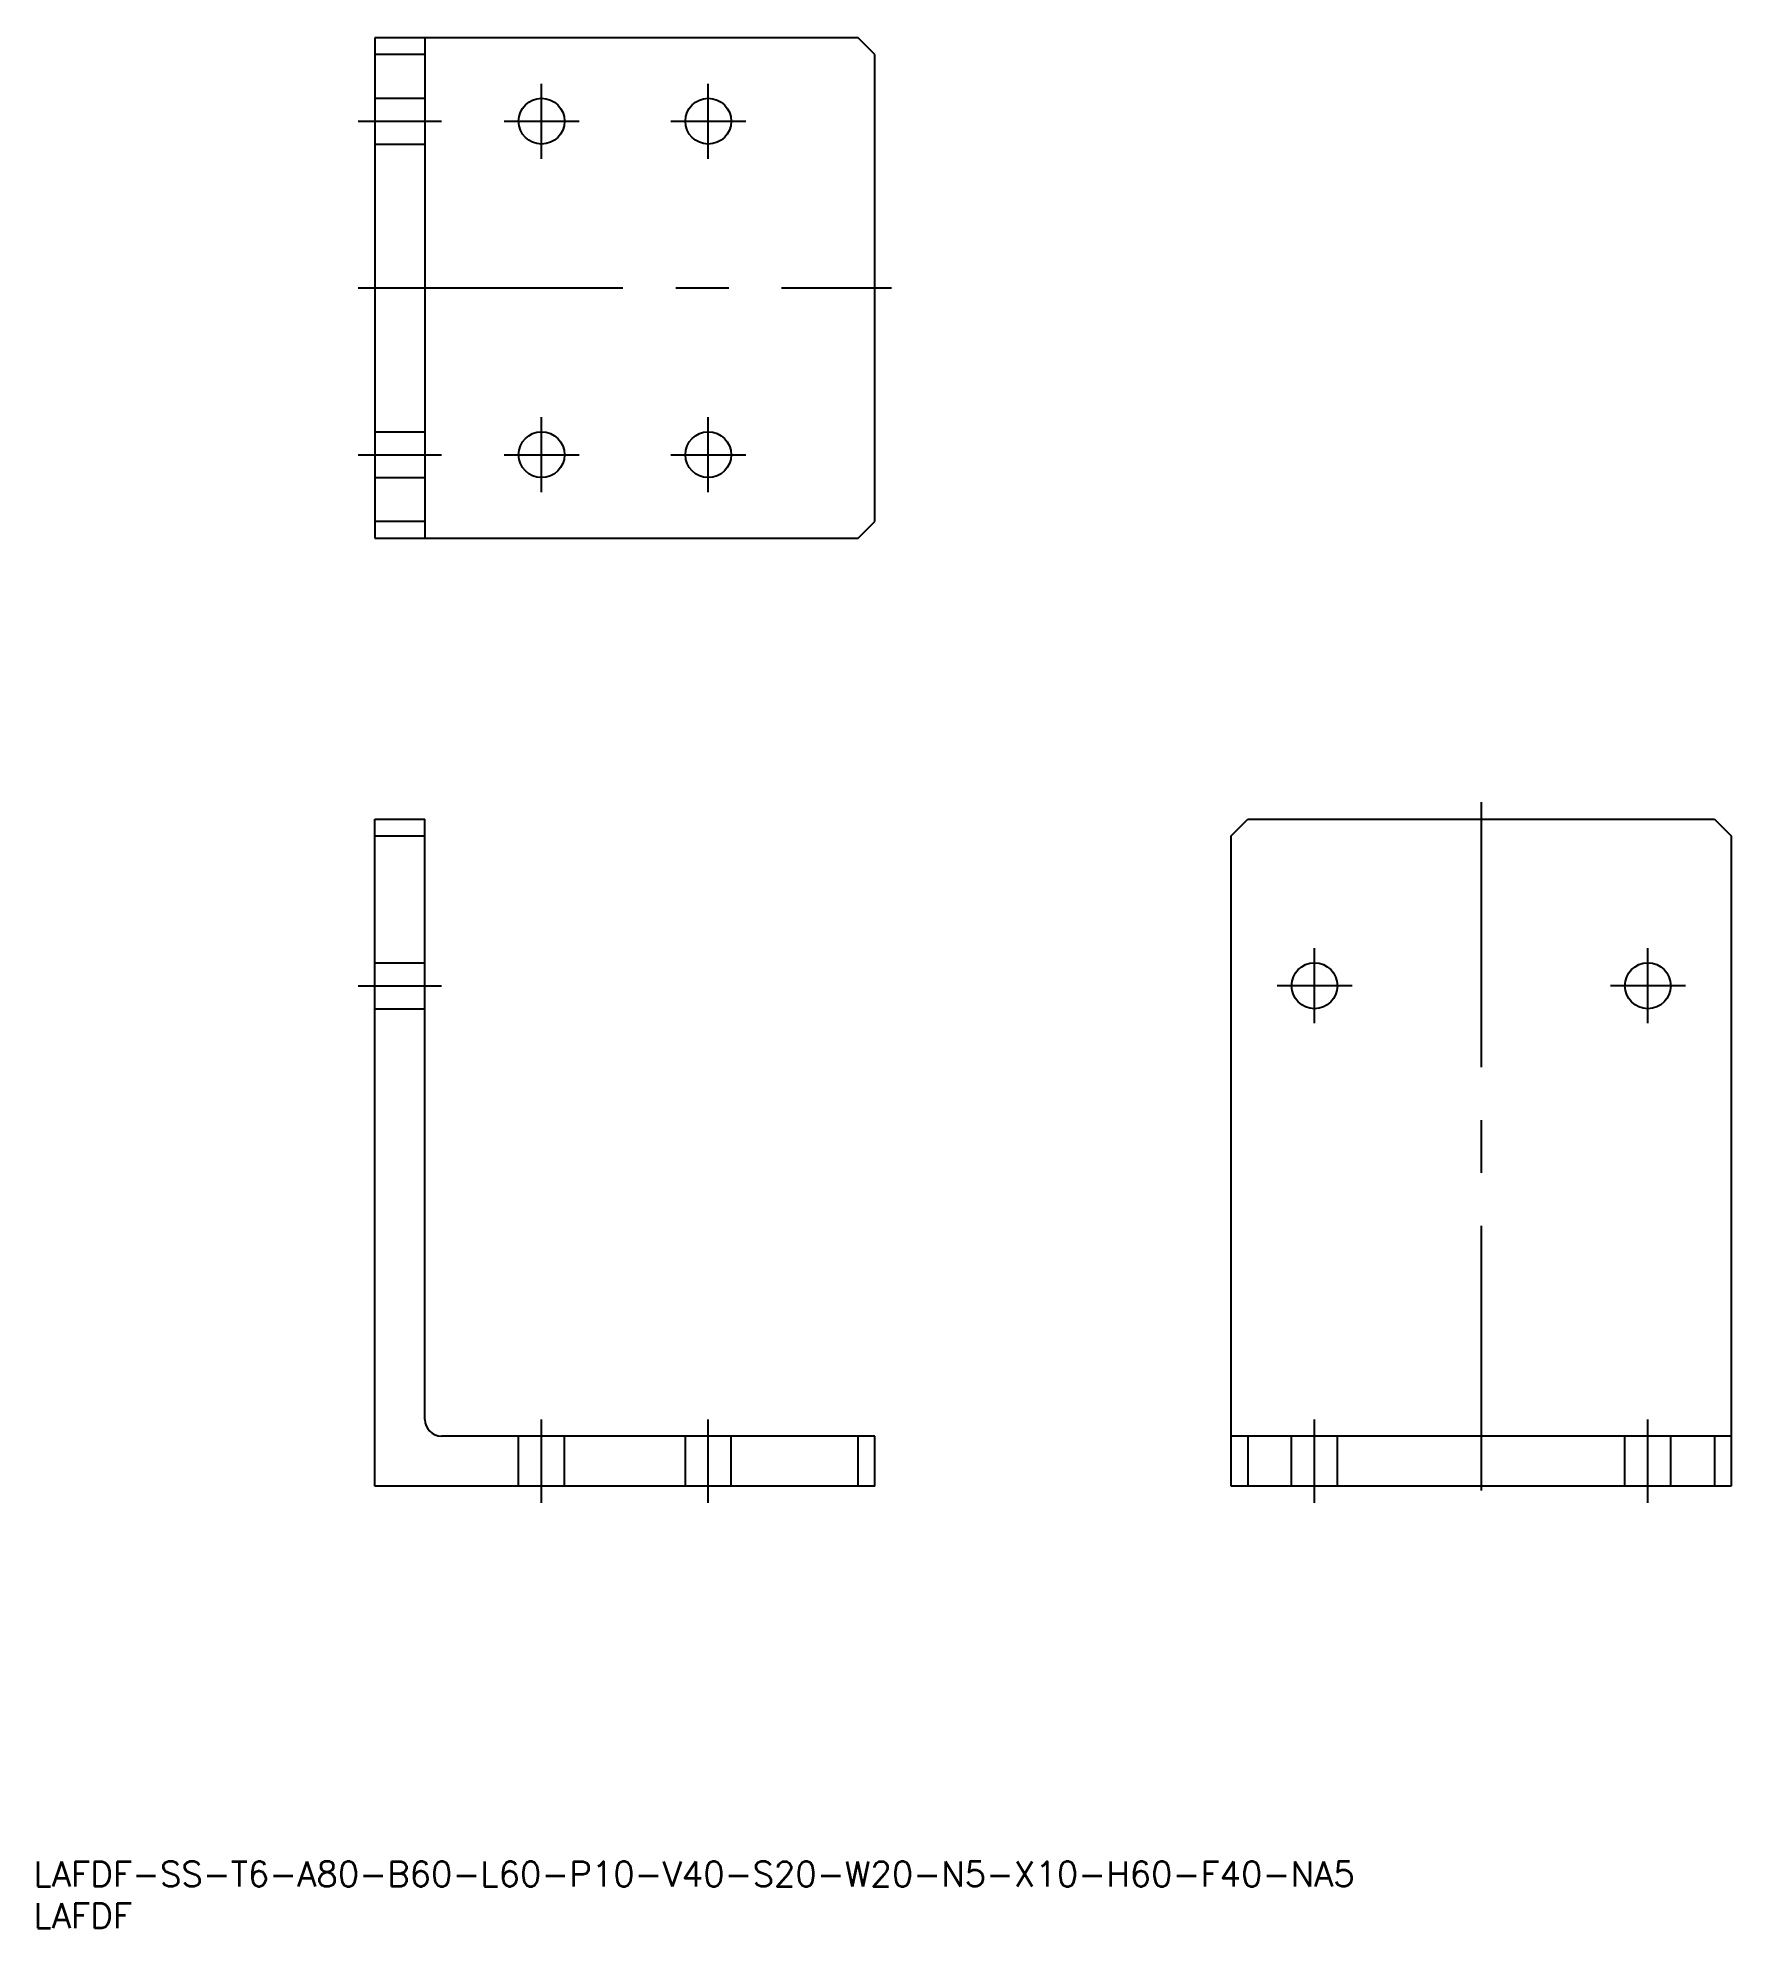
# Model space of a CAD drawing. Extents: x 1 to 204, y 0 to 227.
import ezdxf

# ---------------------------------------------------------------- set-up
doc = ezdxf.new("R2010")
doc.units = 0
doc.linetypes.add('CENTER', pattern=[50.8, 31.75, -6.35, 6.35, -6.35])
doc.linetypes.add('DASHED', pattern=[19.05, 12.7, -6.35])
doc.layers.get('0').update_dxf_attribs({"linetype": 'CONTINUOUS'})
doc.layers.add('CENTER', color=1, linetype='CENTER')
doc.styles.get("Standard").update_dxf_attribs({"font": 'txt.shx', "height": 3, "bigfont": 'bigfont.shx'})

# ---------------------------------------------------------------- blocks, each defined once
blk = doc.blocks.new('*U1')
at = {"color": 7, "linetype": 'CONTINUOUS'}
blk.add_text('LAFDF-SS-T6-A80-B60-L60-P10-V40-S20-W20-N5-X10-H60-F40-NA5', height=3, dxfattribs=at).set_placement((0, 5))
blk = doc.blocks.new('*U2')
at = {"color": 7, "linetype": 'CONTINUOUS'}
blk.add_text('LAFDF', height=3, dxfattribs=at).set_placement((0, 0))

msp = doc.modelspace()

# ---------------------------------------------------------------- linework, layer by layer
at = {"color": 7, "linetype": 'CONTINUOUS'}
for p, q in [((98.964051, 226.715776), (40.964051, 226.715776)), ((40.964051, 226.715776), (40.964051, 166.715776)), ((46.964051, 226.715776), (46.964051, 166.715776)), ((100.964051, 224.715776), (98.964051, 226.715776)), ((46.964051, 224.715776), (40.964051, 224.715776)), ((100.964051, 168.715776), (100.964051, 224.715776)), ((46.964051, 168.715776), (40.964051, 168.715776)), ((98.964051, 166.715776), (100.964051, 168.715776)), ((40.964051, 166.715776), (98.964051, 166.715776)), ((40.964051, 53.026256), (40.964051, 133.026256)), ((40.964051, 133.026256), (46.964051, 133.026256)), ((46.964051, 61.026256), (46.964051, 133.026256)), ((143.706571, 131.026256), (145.706571, 133.026256)), ((145.706571, 133.026256), (201.706571, 133.026256)), ((201.706571, 133.026256), (203.706571, 131.026256)), ((40.964051, 131.026256), (46.964051, 131.026256)), ((143.706571, 53.026256), (143.706571, 131.026256)), ((203.706571, 131.026256), (203.706571, 53.026256)), ((100.964051, 59.026256), (48.964051, 59.026256)), ((98.964051, 53.026256), (98.964051, 59.026256)), ((100.964051, 53.026256), (100.964051, 59.026256)), ((203.706571, 59.026256), (143.706571, 59.026256)), ((145.706571, 59.026256), (145.706571, 53.026256)), ((201.706571, 59.026256), (201.706571, 53.026256)), ((100.964051, 53.026256), (40.964051, 53.026256)), ((203.706571, 53.026256), (143.706571, 53.026256))]:
    msp.add_line(p, q, dxfattribs=at)
at = {"color": 3, "linetype": 'DASHED'}
for p, q in [((40.964051, 219.465776), (46.964051, 219.465776)), ((40.964051, 213.965776), (46.964051, 213.965776)), ((40.964051, 179.465776), (46.964051, 179.465776)), ((40.964051, 173.965776), (46.964051, 173.965776)), ((40.964051, 115.776256), (46.964051, 115.776256)), ((40.964051, 110.276256), (46.964051, 110.276256)), ((58.214051, 53.026256), (58.214051, 59.026256)), ((63.714051, 53.026256), (63.714051, 59.026256)), ((78.214051, 53.026256), (78.214051, 59.026256)), ((83.714051, 53.026256), (83.714051, 59.026256)), ((150.956571, 53.026256), (150.956571, 59.026256)), ((156.456571, 53.026256), (156.456571, 59.026256)), ((190.956571, 53.026256), (190.956571, 59.026256)), ((196.456571, 53.026256), (196.456571, 59.026256))]:
    msp.add_line(p, q, dxfattribs=at)
at = {"color": 7, "linetype": 'CONTINUOUS'}
for centre in [(60.964051, 216.715776), (80.964051, 216.715776), (60.964051, 176.715776), (80.964051, 176.715776), (153.706571, 113.026256), (193.706571, 113.026256)]:
    msp.add_circle(centre, 2.75, dxfattribs=at)
msp.add_arc((48.964051, 61.026256), 2, 180, 270, dxfattribs=at)
at = {"layer": 'CENTER', "color": 1, "linetype": 'CENTER'}
for p, q in [((60.964051, 212.215776), (60.964051, 221.215776)), ((80.964051, 212.215776), (80.964051, 221.215776)), ((38.964051, 216.715776), (48.964051, 216.715776)), ((56.464051, 216.715776), (65.464051, 216.715776)), ((76.464051, 216.715776), (85.464051, 216.715776)), ((38.964051, 196.715776), (102.964051, 196.715776)), ((60.964051, 172.215776), (60.964051, 181.215776)), ((80.964051, 172.215776), (80.964051, 181.215776)), ((38.964051, 176.715776), (48.964051, 176.715776)), ((56.464051, 176.715776), (65.464051, 176.715776)), ((76.464051, 176.715776), (85.464051, 176.715776)), ((173.706571, 135.026256), (173.706571, 51.026256)), ((153.706571, 108.526256), (153.706571, 117.526256)), ((193.706571, 108.526256), (193.706571, 117.526256)), ((38.964051, 113.026256), (48.964051, 113.026256)), ((158.206571, 113.026256), (149.206571, 113.026256)), ((198.206571, 113.026256), (189.206571, 113.026256)), ((60.964051, 51.026256), (60.964051, 61.026256)), ((80.964051, 51.026256), (80.964051, 61.026256)), ((153.706571, 51.026256), (153.706571, 61.026256)), ((193.706571, 51.026256), (193.706571, 61.026256))]:
    msp.add_line(p, q, dxfattribs=at)

# ---------------------------------------------------------------- block references
at = {"color": 7, "linetype": 'CONTINUOUS'}
for name in ['*U1', '*U2']:
    msp.add_blockref(name, (0, 0), dxfattribs=at)

doc.saveas('drawing.dxf')
